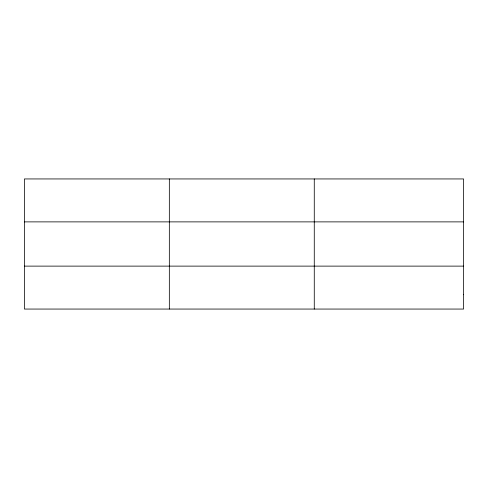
<?xml version="1.0" encoding="UTF-8"?>
<svg xmlns="http://www.w3.org/2000/svg" width="488" height="488" viewBox="0 0 488 488"><rect width="100%" height="100%" fill="white"/><g stroke="black" fill="none" stroke-linecap="round" stroke-linejoin="round"><path stroke-width="0.73" d="M169.336 178.944L169.336 309.056M314.272 178.944L314.272 309.056M24.4 221.881L463.6 221.881M24.4 266.119L463.6 266.119M463.6 294.74L463.6 309.056L24.4 309.056L24.4 178.944L463.6 178.944L463.6 294.74"/></g></svg>
